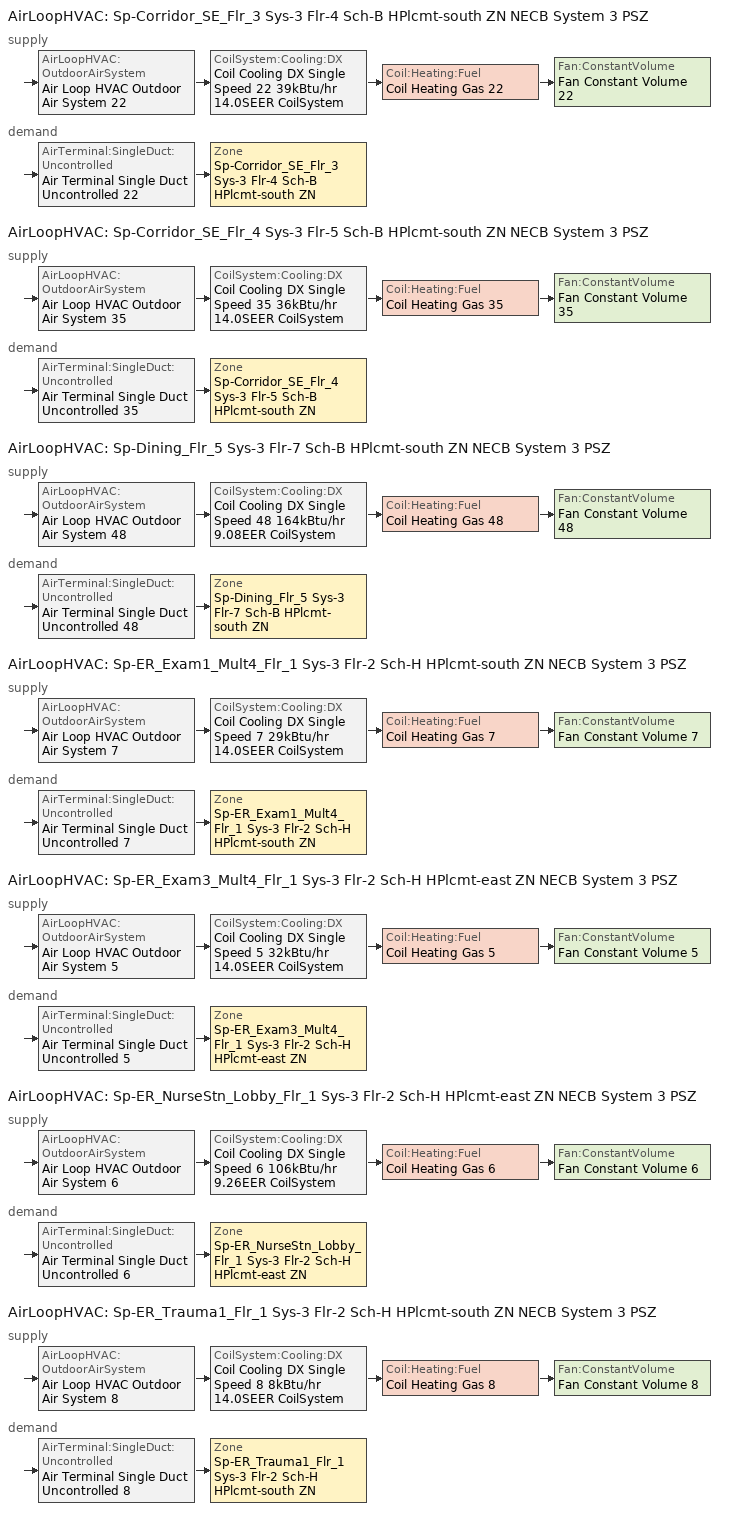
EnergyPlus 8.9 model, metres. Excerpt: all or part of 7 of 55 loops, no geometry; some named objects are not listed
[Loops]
AirLoopHVAC 'Sp-Corridor_SE_Flr_3 Sys-3 Flr-4 Sch-B HPlcmt-south ZN NECB System 3 PSZ'
 supply: AirLoopHVAC:OutdoorAirSystem 'Air Loop HVAC Outdoor Air System 22' > CoilSystem:Cooling:DX 'Coil Cooling DX Single Speed 22 39kBtu/hr 14.0SEER CoilSystem' > Coil:Heating:Fuel 'Coil Heating Gas 22' > Fan:ConstantVolume 'Fan Constant Volume 22'
 demand: AirTerminal:SingleDuct:Uncontrolled 'Air Terminal Single Duct Uncontrolled 22' > Zone 'Sp-Corridor_SE_Flr_3 Sys-3 Flr-4 Sch-B HPlcmt-south ZN'
AirLoopHVAC 'Sp-Corridor_SE_Flr_4 Sys-3 Flr-5 Sch-B HPlcmt-south ZN NECB System 3 PSZ'
 supply: AirLoopHVAC:OutdoorAirSystem 'Air Loop HVAC Outdoor Air System 35' > CoilSystem:Cooling:DX 'Coil Cooling DX Single Speed 35 36kBtu/hr 14.0SEER CoilSystem' > Coil:Heating:Fuel 'Coil Heating Gas 35' > Fan:ConstantVolume 'Fan Constant Volume 35'
 demand: AirTerminal:SingleDuct:Uncontrolled 'Air Terminal Single Duct Uncontrolled 35' > Zone 'Sp-Corridor_SE_Flr_4 Sys-3 Flr-5 Sch-B HPlcmt-south ZN'
AirLoopHVAC 'Sp-Dining_Flr_5 Sys-3 Flr-7 Sch-B HPlcmt-south ZN NECB System 3 PSZ'
 supply: AirLoopHVAC:OutdoorAirSystem 'Air Loop HVAC Outdoor Air System 48' > CoilSystem:Cooling:DX 'Coil Cooling DX Single Speed 48 164kBtu/hr 9.08EER CoilSystem' > Coil:Heating:Fuel 'Coil Heating Gas 48' > Fan:ConstantVolume 'Fan Constant Volume 48'
 demand: AirTerminal:SingleDuct:Uncontrolled 'Air Terminal Single Duct Uncontrolled 48' > Zone 'Sp-Dining_Flr_5 Sys-3 Flr-7 Sch-B HPlcmt-south ZN'
AirLoopHVAC 'Sp-ER_Exam1_Mult4_Flr_1 Sys-3 Flr-2 Sch-H HPlcmt-south ZN NECB System 3 PSZ'
 supply: AirLoopHVAC:OutdoorAirSystem 'Air Loop HVAC Outdoor Air System 7' > CoilSystem:Cooling:DX 'Coil Cooling DX Single Speed 7 29kBtu/hr 14.0SEER CoilSystem' > Coil:Heating:Fuel 'Coil Heating Gas 7' > Fan:ConstantVolume 'Fan Constant Volume 7'
 demand: AirTerminal:SingleDuct:Uncontrolled 'Air Terminal Single Duct Uncontrolled 7' > Zone 'Sp-ER_Exam1_Mult4_Flr_1 Sys-3 Flr-2 Sch-H HPlcmt-south ZN'
AirLoopHVAC 'Sp-ER_Exam3_Mult4_Flr_1 Sys-3 Flr-2 Sch-H HPlcmt-east ZN NECB System 3 PSZ'
 supply: AirLoopHVAC:OutdoorAirSystem 'Air Loop HVAC Outdoor Air System 5' > CoilSystem:Cooling:DX 'Coil Cooling DX Single Speed 5 32kBtu/hr 14.0SEER CoilSystem' > Coil:Heating:Fuel 'Coil Heating Gas 5' > Fan:ConstantVolume 'Fan Constant Volume 5'
 demand: AirTerminal:SingleDuct:Uncontrolled 'Air Terminal Single Duct Uncontrolled 5' > Zone 'Sp-ER_Exam3_Mult4_Flr_1 Sys-3 Flr-2 Sch-H HPlcmt-east ZN'
AirLoopHVAC 'Sp-ER_NurseStn_Lobby_Flr_1 Sys-3 Flr-2 Sch-H HPlcmt-east ZN NECB System 3 PSZ'
 supply: AirLoopHVAC:OutdoorAirSystem 'Air Loop HVAC Outdoor Air System 6' > CoilSystem:Cooling:DX 'Coil Cooling DX Single Speed 6 106kBtu/hr 9.26EER CoilSystem' > Coil:Heating:Fuel 'Coil Heating Gas 6' > Fan:ConstantVolume 'Fan Constant Volume 6'
 demand: AirTerminal:SingleDuct:Uncontrolled 'Air Terminal Single Duct Uncontrolled 6' > Zone 'Sp-ER_NurseStn_Lobby_Flr_1 Sys-3 Flr-2 Sch-H HPlcmt-east ZN'
AirLoopHVAC 'Sp-ER_Trauma1_Flr_1 Sys-3 Flr-2 Sch-H HPlcmt-south ZN NECB System 3 PSZ'
 supply: AirLoopHVAC:OutdoorAirSystem 'Air Loop HVAC Outdoor Air System 8' > CoilSystem:Cooling:DX 'Coil Cooling DX Single Speed 8 8kBtu/hr 14.0SEER CoilSystem' > Coil:Heating:Fuel 'Coil Heating Gas 8' > Fan:ConstantVolume 'Fan Constant Volume 8'
 demand: AirTerminal:SingleDuct:Uncontrolled 'Air Terminal Single Duct Uncontrolled 8' > Zone 'Sp-ER_Trauma1_Flr_1 Sys-3 Flr-2 Sch-H HPlcmt-south ZN'
[ZoneControl:Thermostat] Control Object Type 1=ThermostatSetpoint:DualSetpoint
Name | Zone or ZoneList | Control Type Schedule | Control Name 1
Sp-Corridor_SE_Flr_3 Sys-3 Flr-4 Sch-B HPlcmt-south ZN Thermostat | Sp-Corridor_SE_Flr_3 Sys-3 Flr-4 Sch-B HPlcmt-south ZN | Sp-Corridor_SE_Flr_3 Sys-3 Flr-4 Sch-B HPlcmt-south ZN Thermostat Schedule | Space Function Corridor/Transition area - hospital-sch-B Thermostat 11
Sp-Corridor_SE_Flr_4 Sys-3 Flr-5 Sch-B HPlcmt-south ZN Thermostat | Sp-Corridor_SE_Flr_4 Sys-3 Flr-5 Sch-B HPlcmt-south ZN | Sp-Corridor_SE_Flr_4 Sys-3 Flr-5 Sch-B HPlcmt-south ZN Thermostat Schedule | Space Function Corridor/Transition area - hospital-sch-B Thermostat 13
Sp-Dining_Flr_5 Sys-3 Flr-7 Sch-B HPlcmt-south ZN Thermostat | Sp-Dining_Flr_5 Sys-3 Flr-7 Sch-B HPlcmt-south ZN | Sp-Dining_Flr_5 Sys-3 Flr-7 Sch-B HPlcmt-south ZN Thermostat Schedule | Space Function Dining area - bar lounge/leisure dining Thermostat 2
Sp-ER_Exam1_Mult4_Flr_1 Sys-3 Flr-2 Sch-H HPlcmt-south ZN Thermostat | Sp-ER_Exam1_Mult4_Flr_1 Sys-3 Flr-2 Sch-H HPlcmt-south ZN | Sp-ER_Exam1_Mult4_Flr_1 Sys-3 Flr-2 Sch-H HPlcmt-south ZN Thermostat Schedule | Space Function Health care facility operating room Thermostat 13
Sp-ER_Exam3_Mult4_Flr_1 Sys-3 Flr-2 Sch-H HPlcmt-east ZN Thermostat | Sp-ER_Exam3_Mult4_Flr_1 Sys-3 Flr-2 Sch-H HPlcmt-east ZN | Sp-ER_Exam3_Mult4_Flr_1 Sys-3 Flr-2 Sch-H HPlcmt-east ZN Thermostat Schedule | Space Function Health care facility operating room Thermostat 12
Sp-ER_NurseStn_Lobby_Flr_1 Sys-3 Flr-2 Sch-H HPlcmt-east ZN Thermostat | Sp-ER_NurseStn_Lobby_Flr_1 Sys-3 Flr-2 Sch-H HPlcmt-east ZN | Sp-ER_NurseStn_Lobby_Flr_1 Sys-3 Flr-2 Sch-H HPlcmt-east ZN Thermostat Schedule | Space Function Health care facility nurses station Thermostat 7
Sp-ER_Trauma1_Flr_1 Sys-3 Flr-2 Sch-H HPlcmt-south ZN Thermostat | Sp-ER_Trauma1_Flr_1 Sys-3 Flr-2 Sch-H HPlcmt-south ZN | Sp-ER_Trauma1_Flr_1 Sys-3 Flr-2 Sch-H HPlcmt-south ZN Thermostat Schedule | Space Function Health care facility operating room Thermostat 14
[ThermostatSetpoint:DualSetpoint]
Name | Heating Setpoint Temperature Schedule | Cooling Setpoint Temperature Schedule
Space Function Corridor/Transition area - hospital-sch-B Thermostat 11; Space Function Corridor/Transition area - hospital-sch-B Thermostat 13; Space Function Dining area - bar lounge/leisure dining Thermostat 2 | NECB-B-Thermostat Setpoint-Heating | NECB-B-Thermostat Setpoint-Cooling
Space Function Health care facility operating room Thermostat 13; Space Function Health care facility operating room Thermostat 12; Space Function Health care facility nurses station Thermostat 7; Space Function Health care facility operating room Thermostat 14 | NECB-H-Thermostat Setpoint-Heating | NECB-H-Thermostat Setpoint-Cooling
[AirTerminal:SingleDuct:Uncontrolled] Availability Schedule=Always On Discrete; Maximum Air Flow Rate {m3/s}=AutoSize
Air Terminal Single Duct Uncontrolled 22; Air Terminal Single Duct Uncontrolled 35; Air Terminal Single Duct Uncontrolled 48; Air Terminal Single Duct Uncontrolled 7; Air Terminal Single Duct Uncontrolled 5; Air Terminal Single Duct Uncontrolled 6; Air Terminal Single Duct Uncontrolled 8
[Zone equipment]
Sp-Corridor_SE_Flr_3 Sys-3 Flr-4 Sch-B HPlcmt-south ZN: Air Terminal Single Duct Uncontrolled 22, Zone HVAC Baseboard Convective Water 22
Sp-Corridor_SE_Flr_4 Sys-3 Flr-5 Sch-B HPlcmt-south ZN: Air Terminal Single Duct Uncontrolled 35, Zone HVAC Baseboard Convective Water 35
Sp-Dining_Flr_5 Sys-3 Flr-7 Sch-B HPlcmt-south ZN: Air Terminal Single Duct Uncontrolled 48, Zone HVAC Baseboard Convective Water 48
Sp-ER_Exam1_Mult4_Flr_1 Sys-3 Flr-2 Sch-H HPlcmt-south ZN: Air Terminal Single Duct Uncontrolled 7, Zone HVAC Baseboard Convective Water 7
Sp-ER_Exam3_Mult4_Flr_1 Sys-3 Flr-2 Sch-H HPlcmt-east ZN: Air Terminal Single Duct Uncontrolled 5, Zone HVAC Baseboard Convective Water 5
Sp-ER_NurseStn_Lobby_Flr_1 Sys-3 Flr-2 Sch-H HPlcmt-east ZN: Air Terminal Single Duct Uncontrolled 6, Zone HVAC Baseboard Convective Water 6
Sp-ER_Trauma1_Flr_1 Sys-3 Flr-2 Sch-H HPlcmt-south ZN: Air Terminal Single Duct Uncontrolled 8, Zone HVAC Baseboard Convective Water 8
[Sizing:Zone] Zone Cooling Design Supply Air Temperature Input Method=SupplyAirTemperature; Zone Cooling Design Supply Air Temperature {C}=13; Zone Cooling Design Supply Air Temperature Difference {deltaC}=11.11; Zone Heating Design Supply Air Temperature Input Method=SupplyAirTemperature; Zone Heating Design Supply Air Temperature {C}=43; Zone Heating Design Supply Air Temperature Difference {deltaC}=11.11; Zone Cooling Design Supply Air Humidity Ratio {kgWater/kgDryAir}=0.0085; Zone Heating Design Supply Air Humidity Ratio {kgWater/kgDryAir}=0.008; Zone Heating Sizing Factor=1.3; Zone Cooling Sizing Factor=1.1; Cooling Design Air Flow Method=DesignDay; Cooling Design Air Flow Rate {m3/s}=0; Cooling Minimum Air Flow per Zone Floor Area {m3/s-m2}=0.000762; Cooling Minimum Air Flow {m3/s}=0; Cooling Minimum Air Flow Fraction=0; Heating Design Air Flow Method=DesignDay; Heating Design Air Flow Rate {m3/s}=0; Heating Maximum Air Flow per Zone Floor Area {m3/s-m2}=0.002032; Heating Maximum Air Flow {m3/s}=0.141576; Heating Maximum Air Flow Fraction=0.3; Account for Dedicated Outdoor Air System=No
Name | Design Specification Outdoor Air Object | Design Specification Zone Air Distribution Object
Sp-Corridor_SE_Flr_3 Sys-3 Flr-4 Sch-B HPlcmt-south ZN | Space Function Corridor/Transition area - hospital-sch-B Ventilation | Sp-Corridor_SE_Flr_3 Sys-3 Flr-4 Sch-B HPlcmt-south ZN Design Spec Zone Air Dist
Sp-Corridor_SE_Flr_4 Sys-3 Flr-5 Sch-B HPlcmt-south ZN | Space Function Corridor/Transition area - hospital-sch-B Ventilation | Sp-Corridor_SE_Flr_4 Sys-3 Flr-5 Sch-B HPlcmt-south ZN Design Spec Zone Air Dist
Sp-Dining_Flr_5 Sys-3 Flr-7 Sch-B HPlcmt-south ZN | Space Function Dining area - bar lounge/leisure dining Ventilation | Sp-Dining_Flr_5 Sys-3 Flr-7 Sch-B HPlcmt-south ZN Design Spec Zone Air Dist
Sp-ER_Exam1_Mult4_Flr_1 Sys-3 Flr-2 Sch-H HPlcmt-south ZN | Space Function Health care facility operating room Ventilation | Sp-ER_Exam1_Mult4_Flr_1 Sys-3 Flr-2 Sch-H HPlcmt-south ZN Design Spec Zone Air Dist
Sp-ER_Exam3_Mult4_Flr_1 Sys-3 Flr-2 Sch-H HPlcmt-east ZN | Space Function Health care facility operating room Ventilation | Sp-ER_Exam3_Mult4_Flr_1 Sys-3 Flr-2 Sch-H HPlcmt-east ZN Design Spec Zone Air Dist
Sp-ER_NurseStn_Lobby_Flr_1 Sys-3 Flr-2 Sch-H HPlcmt-east ZN | Space Function Health care facility nurses station Ventilation | Sp-ER_NurseStn_Lobby_Flr_1 Sys-3 Flr-2 Sch-H HPlcmt-east ZN Design Spec Zone Air Dist
Sp-ER_Trauma1_Flr_1 Sys-3 Flr-2 Sch-H HPlcmt-south ZN | Space Function Health care facility operating room Ventilation | Sp-ER_Trauma1_Flr_1 Sys-3 Flr-2 Sch-H HPlcmt-south ZN Design Spec Zone Air Dist
[DesignSpecification:ZoneAirDistribution] Zone Air Distribution Effectiveness in Cooling Mode=1; Zone Air Distribution Effectiveness in Heating Mode=1
Sp-Corridor_SE_Flr_3 Sys-3 Flr-4 Sch-B HPlcmt-south ZN Design Spec Zone Air Dist; Sp-Corridor_SE_Flr_4 Sys-3 Flr-5 Sch-B HPlcmt-south ZN Design Spec Zone Air Dist; Sp-Dining_Flr_5 Sys-3 Flr-7 Sch-B HPlcmt-south ZN Design Spec Zone Air Dist; Sp-ER_Exam1_Mult4_Flr_1 Sys-3 Flr-2 Sch-H HPlcmt-south ZN Design Spec Zone Air Dist; Sp-ER_Exam3_Mult4_Flr_1 Sys-3 Flr-2 Sch-H HPlcmt-east ZN Design Spec Zone Air Dist; Sp-ER_NurseStn_Lobby_Flr_1 Sys-3 Flr-2 Sch-H HPlcmt-east ZN Design Spec Zone Air Dist; Sp-ER_Trauma1_Flr_1 Sys-3 Flr-2 Sch-H HPlcmt-south ZN Design Spec Zone Air Dist
[Controller:MechanicalVentilation] Demand Controlled Ventilation=No; System Outdoor Air Method=ZoneSum
Name | Availability Schedule | Zone Name 1 | Design Specification Outdoor Air Object Name 1 | Design Specification Zone Air Distribution Object Name 1
Controller Mechanical Ventilation 22 | Sp-Corridor_SE_Flr_3 Sys-3 Flr-4 Sch-B HPlcmt-south ZN NECB System 3 PSZ Occ Sch | Sp-Corridor_SE_Flr_3 Sys-3 Flr-4 Sch-B HPlcmt-south ZN | Space Function Corridor/Transition area - hospital-sch-B Ventilation | Sp-Corridor_SE_Flr_3 Sys-3 Flr-4 Sch-B HPlcmt-south ZN Design Spec Zone Air Dist
Controller Mechanical Ventilation 35 | Sp-Corridor_SE_Flr_4 Sys-3 Flr-5 Sch-B HPlcmt-south ZN NECB System 3 PSZ Occ Sch | Sp-Corridor_SE_Flr_4 Sys-3 Flr-5 Sch-B HPlcmt-south ZN | Space Function Corridor/Transition area - hospital-sch-B Ventilation | Sp-Corridor_SE_Flr_4 Sys-3 Flr-5 Sch-B HPlcmt-south ZN Design Spec Zone Air Dist
Controller Mechanical Ventilation 48 | Sp-Dining_Flr_5 Sys-3 Flr-7 Sch-B HPlcmt-south ZN NECB System 3 PSZ Occ Sch | Sp-Dining_Flr_5 Sys-3 Flr-7 Sch-B HPlcmt-south ZN | Space Function Dining area - bar lounge/leisure dining Ventilation | Sp-Dining_Flr_5 Sys-3 Flr-7 Sch-B HPlcmt-south ZN Design Spec Zone Air Dist
Controller Mechanical Ventilation 7 | Sp-ER_Exam1_Mult4_Flr_1 Sys-3 Flr-2 Sch-H HPlcmt-south ZN NECB System 3 PSZ Occ Sch | Sp-ER_Exam1_Mult4_Flr_1 Sys-3 Flr-2 Sch-H HPlcmt-south ZN | Space Function Health care facility operating room Ventilation | Sp-ER_Exam1_Mult4_Flr_1 Sys-3 Flr-2 Sch-H HPlcmt-south ZN Design Spec Zone Air Dist
Controller Mechanical Ventilation 5 | Sp-ER_Exam3_Mult4_Flr_1 Sys-3 Flr-2 Sch-H HPlcmt-east ZN NECB System 3 PSZ Occ Sch | Sp-ER_Exam3_Mult4_Flr_1 Sys-3 Flr-2 Sch-H HPlcmt-east ZN | Space Function Health care facility operating room Ventilation | Sp-ER_Exam3_Mult4_Flr_1 Sys-3 Flr-2 Sch-H HPlcmt-east ZN Design Spec Zone Air Dist
Controller Mechanical Ventilation 6 | Sp-ER_NurseStn_Lobby_Flr_1 Sys-3 Flr-2 Sch-H HPlcmt-east ZN NECB System 3 PSZ Occ Sch | Sp-ER_NurseStn_Lobby_Flr_1 Sys-3 Flr-2 Sch-H HPlcmt-east ZN | Space Function Health care facility nurses station Ventilation | Sp-ER_NurseStn_Lobby_Flr_1 Sys-3 Flr-2 Sch-H HPlcmt-east ZN Design Spec Zone Air Dist
Controller Mechanical Ventilation 8 | Always On Discrete | Sp-ER_Trauma1_Flr_1 Sys-3 Flr-2 Sch-H HPlcmt-south ZN | Space Function Health care facility operating room Ventilation | Sp-ER_Trauma1_Flr_1 Sys-3 Flr-2 Sch-H HPlcmt-south ZN Design Spec Zone Air Dist
[DesignSpecification:OutdoorAir] Outdoor Air Method=Sum; Outdoor Air Flow per Person {m3/s-person}=0; Outdoor Air Flow per Zone {m3/s}=0; Outdoor Air Flow Air Changes per Hour {1/hr}=0
Name | Outdoor Air Flow per Zone Floor Area {m3/s-m2}
Space Function Corridor/Transition area - hospital-sch-B Ventilation | 0.0003048
Space Function Dining area - bar lounge/leisure dining Ventilation | 0.0035814
Space Function Health care facility operating room Ventilation | 0.004572
Space Function Health care facility nurses station Ventilation | 0.001524
[AirLoopHVAC] Design Supply Air Flow Rate {m3/s}=AutoSize
Sp-Corridor_SE_Flr_3 Sys-3 Flr-4 Sch-B HPlcmt-south ZN NECB System 3 PSZ; Sp-Corridor_SE_Flr_4 Sys-3 Flr-5 Sch-B HPlcmt-south ZN NECB System 3 PSZ; Sp-Dining_Flr_5 Sys-3 Flr-7 Sch-B HPlcmt-south ZN NECB System 3 PSZ; Sp-ER_Exam1_Mult4_Flr_1 Sys-3 Flr-2 Sch-H HPlcmt-south ZN NECB System 3 PSZ; Sp-ER_Exam3_Mult4_Flr_1 Sys-3 Flr-2 Sch-H HPlcmt-east ZN NECB System 3 PSZ; Sp-ER_NurseStn_Lobby_Flr_1 Sys-3 Flr-2 Sch-H HPlcmt-east ZN NECB System 3 PSZ; Sp-ER_Trauma1_Flr_1 Sys-3 Flr-2 Sch-H HPlcmt-south ZN NECB System 3 PSZ
[Sizing:System] Type of Load to Size On=Sensible; Design Outdoor Air Flow Rate {m3/s}=Autosize; Central Heating Maximum System Air Flow Ratio=1; Preheat Design Temperature {C}=7; Preheat Design Humidity Ratio {kgWater/kgDryAir}=0.008; Precool Design Temperature {C}=13; Precool Design Humidity Ratio {kgWater/kgDryAir}=0.008; Central Cooling Design Supply Air Temperature {C}=13; Central Heating Design Supply Air Temperature {C}=43; Type of Zone Sum to Use=NonCoincident; 100% Outdoor Air in Cooling=No; 100% Outdoor Air in Heating=No; Central Cooling Design Supply Air Humidity Ratio {kgWater/kgDryAir}=0.0085; Central Heating Design Supply Air Humidity Ratio {kgWater/kgDryAir}=0.008; Cooling Supply Air Flow Rate Method=DesignDay; Cooling Supply Air Flow Rate {m3/s}=0; Cooling Supply Air Flow Rate Per Floor Area {m3/s-m2}=0.00996765; Cooling Fraction of Autosized Cooling Supply Air Flow Rate=1; Cooling Supply Air Flow Rate Per Unit Cooling Capacity {m3/s-W}=3.94755e-05; Heating Supply Air Flow Rate Method=DesignDay; Heating Supply Air Flow Rate {m3/s}=0; Heating Supply Air Flow Rate Per Floor Area {m3/s-m2}=0.00996765; Heating Fraction of Autosized Heating Supply Air Flow Rate=1; Heating Fraction of Autosized Cooling Supply Air Flow Rate=1; Heating Supply Air Flow Rate Per Unit Heating Capacity {m3/s-W}=3.15882e-05; System Outdoor Air Method=ZoneSum; Zone Maximum Outdoor Air Fraction=1; Cooling Design Capacity Method=CoolingDesignCapacity; Cooling Design Capacity {W}=Autosize; Cooling Design Capacity Per Floor Area {W/m2}=234.7; Fraction of Autosized Cooling Design Capacity=1; Heating Design Capacity Method=HeatingDesignCapacity; Heating Design Capacity {W}=Autosize; Heating Design Capacity Per Floor Area {W/m2}=157; Fraction of Autosized Heating Design Capacity=1; Central Cooling Capacity Control Method=OnOff
Sp-Corridor_SE_Flr_3 Sys-3 Flr-4 Sch-B HPlcmt-south ZN NECB System 3 PSZ; Sp-Corridor_SE_Flr_4 Sys-3 Flr-5 Sch-B HPlcmt-south ZN NECB System 3 PSZ; Sp-Dining_Flr_5 Sys-3 Flr-7 Sch-B HPlcmt-south ZN NECB System 3 PSZ; Sp-ER_Exam1_Mult4_Flr_1 Sys-3 Flr-2 Sch-H HPlcmt-south ZN NECB System 3 PSZ; Sp-ER_Exam3_Mult4_Flr_1 Sys-3 Flr-2 Sch-H HPlcmt-east ZN NECB System 3 PSZ; Sp-ER_NurseStn_Lobby_Flr_1 Sys-3 Flr-2 Sch-H HPlcmt-east ZN NECB System 3 PSZ; Sp-ER_Trauma1_Flr_1 Sys-3 Flr-2 Sch-H HPlcmt-south ZN NECB System 3 PSZ
[Controller:OutdoorAir] Minimum Outdoor Air Flow Rate {m3/s}=Autosize; Maximum Outdoor Air Flow Rate {m3/s}=Autosize; Economizer Control Action Type=ModulateFlow; Lockout Type=NoLockout; Minimum Limit Type=FixedMinimum; High Humidity Control=No; Control High Indoor Humidity Based on Outdoor Humidity Ratio=Yes; Heat Recovery Bypass Control Type=BypassWhenWithinEconomizerLimits
Name | Economizer Control Type | Economizer Maximum Limit Dry-Bulb Temperature {C} | Economizer Maximum Limit Enthalpy {J/kg} | Economizer Minimum Limit Dry-Bulb Temperature {C} | Minimum Outdoor Air Schedule | Mechanical Ventilation Controller
Controller Outdoor Air 22 | NoEconomizer | 28 | 64000 | -100 | Sp-Corridor_SE_Flr_3 Sys-3 Flr-4 Sch-B HPlcmt-south ZN NECB System 3 PSZ Occ Sch | Controller Mechanical Ventilation 22
Controller Outdoor Air 35 | NoEconomizer | 28 | 64000 | -100 | Sp-Corridor_SE_Flr_4 Sys-3 Flr-5 Sch-B HPlcmt-south ZN NECB System 3 PSZ Occ Sch | Controller Mechanical Ventilation 35
Controller Outdoor Air 48 | DifferentialEnthalpy |  |  |  | Sp-Dining_Flr_5 Sys-3 Flr-7 Sch-B HPlcmt-south ZN NECB System 3 PSZ Occ Sch | Controller Mechanical Ventilation 48
Controller Outdoor Air 7 | NoEconomizer | 28 | 64000 | -100 | Sp-ER_Exam1_Mult4_Flr_1 Sys-3 Flr-2 Sch-H HPlcmt-south ZN NECB System 3 PSZ Occ Sch | Controller Mechanical Ventilation 7
Controller Outdoor Air 5 | NoEconomizer | 28 | 64000 | -100 | Sp-ER_Exam3_Mult4_Flr_1 Sys-3 Flr-2 Sch-H HPlcmt-east ZN NECB System 3 PSZ Occ Sch | Controller Mechanical Ventilation 5
Controller Outdoor Air 6 | DifferentialEnthalpy |  |  |  | Sp-ER_NurseStn_Lobby_Flr_1 Sys-3 Flr-2 Sch-H HPlcmt-east ZN NECB System 3 PSZ Occ Sch | Controller Mechanical Ventilation 6
Controller Outdoor Air 8 | NoEconomizer | 28 | 64000 | -100 | Always On Discrete | Controller Mechanical Ventilation 8
[SetpointManager:MixedAir] Control Variable=Temperature
Node 350 OS Default SPM; Node 349 OS Default SPM; Node 348 OS Default SPM; Node 519 OS Default SPM; Node 518 OS Default SPM; Node 517 OS Default SPM; Node 688 OS Default SPM; Node 687 OS Default SPM; Node 686 OS Default SPM; Node 155 OS Default SPM; Node 154 OS Default SPM; Node 153 OS Default SPM; Node 129 OS Default SPM; Node 128 OS Default SPM; Node 127 OS Default SPM; Node 142 OS Default SPM; Node 141 OS Default SPM; Node 140 OS Default SPM; Node 168 OS Default SPM; Node 167 OS Default SPM; Node 166 OS Default SPM
[CoilSystem:Cooling:DX] Availability Schedule=Always On Discrete
Name | Cooling Coil
Coil Cooling DX Single Speed 22 39kBtu/hr 14.0SEER CoilSystem | Coil Cooling DX Single Speed 22 39kBtu/hr 14.0SEER
Coil Cooling DX Single Speed 35 36kBtu/hr 14.0SEER CoilSystem | Coil Cooling DX Single Speed 35 36kBtu/hr 14.0SEER
Coil Cooling DX Single Speed 48 164kBtu/hr 9.08EER CoilSystem | Coil Cooling DX Single Speed 48 164kBtu/hr 9.08EER
Coil Cooling DX Single Speed 7 29kBtu/hr 14.0SEER CoilSystem | Coil Cooling DX Single Speed 7 29kBtu/hr 14.0SEER
Coil Cooling DX Single Speed 5 32kBtu/hr 14.0SEER CoilSystem | Coil Cooling DX Single Speed 5 32kBtu/hr 14.0SEER
Coil Cooling DX Single Speed 6 106kBtu/hr 9.26EER CoilSystem | Coil Cooling DX Single Speed 6 106kBtu/hr 9.26EER
Coil Cooling DX Single Speed 8 8kBtu/hr 14.0SEER CoilSystem | Coil Cooling DX Single Speed 8 8kBtu/hr 14.0SEER
[Coil:Cooling:DX:SingleSpeed] Availability Schedule=Always On Discrete; Gross Rated Total Cooling Capacity {W}=Autosize; Gross Rated Sensible Heat Ratio=Autosize; Rated Air Flow Rate {m3/s}=Autosize; Rated Evaporator Fan Power Per Volume Flow Rate {W/(m3/s)}=773.3; Total Cooling Capacity Function of Temperature Curve=DXCOOL-NECB2011-REF-CAPFT; Total Cooling Capacity Function of Flow Fraction Curve=DXCOOL-NECB2011-REF-CAPFFLOW; Energy Input Ratio Function of Temperature Curve=DXCOOL-NECB2011-REF-COOLEIRFT; Energy Input Ratio Function of Flow Fraction Curve=DXCOOL-NECB2011-REF-COOLEIRFFLOW; Part Load Fraction Correlation Curve=DXCOOL-NECB2011-REF-COOLPLFFPLR; Condenser Type=AirCooled; Evaporative Condenser Effectiveness=0; Evaporative Condenser Air Flow Rate {m3/s}=Autosize; Evaporative Condenser Pump Rated Power Consumption {W}=Autosize; Crankcase Heater Capacity {W}=0; Maximum Outdoor Dry-Bulb Temperature for Crankcase Heater Operation {C}=0; Basin Heater Capacity {W/K}=0; Basin Heater Setpoint Temperature {C}=10
Name | Gross Rated Cooling COP {W/W}
Coil Cooling DX Single Speed 22 39kBtu/hr 14.0SEER; Coil Cooling DX Single Speed 35 36kBtu/hr 14.0SEER; Coil Cooling DX Single Speed 7 29kBtu/hr 14.0SEER; Coil Cooling DX Single Speed 5 32kBtu/hr 14.0SEER; Coil Cooling DX Single Speed 8 8kBtu/hr 14.0SEER | 3.8248
Coil Cooling DX Single Speed 48 164kBtu/hr 9.08EER | 3.18561
Coil Cooling DX Single Speed 6 106kBtu/hr 9.26EER | 3.2071
[Coil:Heating:Fuel] Availability Schedule=Always On Discrete; Fuel Type=NaturalGas; Burner Efficiency=0.8; Nominal Capacity {W}=AutoSize; Parasitic Electric Load {W}=0; Parasitic Fuel Load {W}=0
Coil Heating Gas 22; Coil Heating Gas 35; Coil Heating Gas 48; Coil Heating Gas 7; Coil Heating Gas 5; Coil Heating Gas 6; Coil Heating Gas 8
[Fan:ConstantVolume] Fan Total Efficiency=0.39975; Pressure Rise {Pa}=640; Maximum Flow Rate {m3/s}=AutoSize; Motor Efficiency=0.615; Motor In Airstream Fraction=1
Name | Availability Schedule
Fan Constant Volume 22 | Sp-Corridor_SE_Flr_3 Sys-3 Flr-4 Sch-B HPlcmt-south ZN NECB System 3 PSZ Occ Sch
Fan Constant Volume 35 | Sp-Corridor_SE_Flr_4 Sys-3 Flr-5 Sch-B HPlcmt-south ZN NECB System 3 PSZ Occ Sch
Fan Constant Volume 48 | Sp-Dining_Flr_5 Sys-3 Flr-7 Sch-B HPlcmt-south ZN NECB System 3 PSZ Occ Sch
Fan Constant Volume 7 | Sp-ER_Exam1_Mult4_Flr_1 Sys-3 Flr-2 Sch-H HPlcmt-south ZN NECB System 3 PSZ Occ Sch
Fan Constant Volume 5 | Sp-ER_Exam3_Mult4_Flr_1 Sys-3 Flr-2 Sch-H HPlcmt-east ZN NECB System 3 PSZ Occ Sch
Fan Constant Volume 6 | Sp-ER_NurseStn_Lobby_Flr_1 Sys-3 Flr-2 Sch-H HPlcmt-east ZN NECB System 3 PSZ Occ Sch
Fan Constant Volume 8 | Always On Discrete
[SetpointManager:SingleZone:Reheat] Control Variable=Temperature; Minimum Supply Air Temperature {C}=13; Maximum Supply Air Temperature {C}=43
Name | Control Zone
Setpoint Manager Single Zone Reheat 22 | Sp-Corridor_SE_Flr_3 Sys-3 Flr-4 Sch-B HPlcmt-south ZN
Setpoint Manager Single Zone Reheat 35 | Sp-Corridor_SE_Flr_4 Sys-3 Flr-5 Sch-B HPlcmt-south ZN
Setpoint Manager Single Zone Reheat 48 | Sp-Dining_Flr_5 Sys-3 Flr-7 Sch-B HPlcmt-south ZN
Setpoint Manager Single Zone Reheat 7 | Sp-ER_Exam1_Mult4_Flr_1 Sys-3 Flr-2 Sch-H HPlcmt-south ZN
Setpoint Manager Single Zone Reheat 5 | Sp-ER_Exam3_Mult4_Flr_1 Sys-3 Flr-2 Sch-H HPlcmt-east ZN
Setpoint Manager Single Zone Reheat 6 | Sp-ER_NurseStn_Lobby_Flr_1 Sys-3 Flr-2 Sch-H HPlcmt-east ZN
Setpoint Manager Single Zone Reheat 8 | Sp-ER_Trauma1_Flr_1 Sys-3 Flr-2 Sch-H HPlcmt-south ZN
[Schedule:Compact]
Sp-Corridor_SE_Flr_3 Sys-3 Flr-4 Sch-B HPlcmt-south ZN Thermostat Schedule; Sp-Corridor_SE_Flr_4 Sys-3 Flr-5 Sch-B HPlcmt-south ZN Thermostat Schedule; Sp-Dining_Flr_5 Sys-3 Flr-7 Sch-B HPlcmt-south ZN Thermostat Schedule; Sp-ER_Exam1_Mult4_Flr_1 Sys-3 Flr-2 Sch-H HPlcmt-south ZN Thermostat Schedule; Sp-ER_Exam3_Mult4_Flr_1 Sys-3 Flr-2 Sch-H HPlcmt-east ZN Thermostat Schedule; Sp-ER_NurseStn_Lobby_Flr_1 Sys-3 Flr-2 Sch-H HPlcmt-east ZN Thermostat Schedule; Sp-ER_Trauma1_Flr_1 Sys-3 Flr-2 Sch-H HPlcmt-south ZN Thermostat Schedule: Through: 12/31, For: AllDays, Until: 24:00, 4
[Schedule:Day:Interval]
NECB-B-Thermostat Setpoint-Heating Sun|Hol Day: No, 01:00, 18, 02:00, 22, 09:00, 18, 10:00, 20, 23:00, 22, 24:00, 18
NECB-B-Thermostat Setpoint-Heating Default|Wkdy Day; NECB-B-Thermostat Setpoint-Heating Sat Day; NECB-B-Thermostat Setpoint-Heating Default: No, 02:00, 22, 08:00, 18, 09:00, 20, 24:00, 22
NECB-B-Thermostat Setpoint-Cooling Sun|Hol Day: No, 09:00, 35, 23:00, 24, 24:00, 35
NECB-B-Thermostat Setpoint-Cooling Default|Wkdy Day; NECB-B-Thermostat Setpoint-Cooling Sat Day; NECB-B-Thermostat Setpoint-Cooling Default: No, 01:00, 24, 08:00, 35, 24:00, 24
Sp-Corridor_SE_Flr_3 Sys-3 Flr-4 Sch-B HPlcmt-south ZN NECB System 3 PSZ Occ Sch Sunday; Sp-Corridor_SE_Flr_4 Sys-3 Flr-5 Sch-B HPlcmt-south ZN NECB System 3 PSZ Occ Sch Sunday; Sp-Dining_Flr_5 Sys-3 Flr-7 Sch-B HPlcmt-south ZN NECB System 3 PSZ Occ Sch Sunday: No, 01:00, 0, 02:00, 1, 11:00, 0, 23:00, 1, 24:00, 0
Sp-Corridor_SE_Flr_3 Sys-3 Flr-4 Sch-B HPlcmt-south ZN NECB System 3 PSZ Occ Sch Monday; Sp-Corridor_SE_Flr_3 Sys-3 Flr-4 Sch-B HPlcmt-south ZN NECB System 3 PSZ Occ Sch Tuesday; Sp-Corridor_SE_Flr_3 Sys-3 Flr-4 Sch-B HPlcmt-south ZN NECB System 3 PSZ Occ Sch Wednesday; Sp-Corridor_SE_Flr_3 Sys-3 Flr-4 Sch-B HPlcmt-south ZN NECB System 3 PSZ Occ Sch Thursday; Sp-Corridor_SE_Flr_3 Sys-3 Flr-4 Sch-B HPlcmt-south ZN NECB System 3 PSZ Occ Sch Friday; Sp-Corridor_SE_Flr_4 Sys-3 Flr-5 Sch-B HPlcmt-south ZN NECB System 3 PSZ Occ Sch Monday; Sp-Corridor_SE_Flr_4 Sys-3 Flr-5 Sch-B HPlcmt-south ZN NECB System 3 PSZ Occ Sch Tuesday; Sp-Corridor_SE_Flr_4 Sys-3 Flr-5 Sch-B HPlcmt-south ZN NECB System 3 PSZ Occ Sch Wednesday; Sp-Corridor_SE_Flr_4 Sys-3 Flr-5 Sch-B HPlcmt-south ZN NECB System 3 PSZ Occ Sch Thursday; Sp-Corridor_SE_Flr_4 Sys-3 Flr-5 Sch-B HPlcmt-south ZN NECB System 3 PSZ Occ Sch Friday; Sp-Dining_Flr_5 Sys-3 Flr-7 Sch-B HPlcmt-south ZN NECB System 3 PSZ Occ Sch Monday; Sp-Dining_Flr_5 Sys-3 Flr-7 Sch-B HPlcmt-south ZN NECB System 3 PSZ Occ Sch Tuesday; Sp-Dining_Flr_5 Sys-3 Flr-7 Sch-B HPlcmt-south ZN NECB System 3 PSZ Occ Sch Wednesday; Sp-Dining_Flr_5 Sys-3 Flr-7 Sch-B HPlcmt-south ZN NECB System 3 PSZ Occ Sch Thursday; Sp-Dining_Flr_5 Sys-3 Flr-7 Sch-B HPlcmt-south ZN NECB System 3 PSZ Occ Sch Friday: No, 01:00, 1, 10:00, 0, 24:00, 1
Sp-Corridor_SE_Flr_3 Sys-3 Flr-4 Sch-B HPlcmt-south ZN NECB System 3 PSZ Occ Sch Saturday; Sp-Corridor_SE_Flr_4 Sys-3 Flr-5 Sch-B HPlcmt-south ZN NECB System 3 PSZ Occ Sch Saturday; Sp-Dining_Flr_5 Sys-3 Flr-7 Sch-B HPlcmt-south ZN NECB System 3 PSZ Occ Sch Saturday: No, 02:00, 1, 10:00, 0, 24:00, 1
Sp-Corridor_SE_Flr_3 Sys-3 Flr-4 Sch-B HPlcmt-south ZN NECB System 3 PSZ Occ Sch Default; Sp-Corridor_SE_Flr_3 Sys-3 Flr-4 Sch-B HPlcmt-south ZN NECB System 3 PSZ Occ Sch Summer Design Day; Sp-Corridor_SE_Flr_3 Sys-3 Flr-4 Sch-B HPlcmt-south ZN NECB System 3 PSZ Occ Sch Winter Design Day; Sp-Corridor_SE_Flr_4 Sys-3 Flr-5 Sch-B HPlcmt-south ZN NECB System 3 PSZ Occ Sch Default; Sp-Corridor_SE_Flr_4 Sys-3 Flr-5 Sch-B HPlcmt-south ZN NECB System 3 PSZ Occ Sch Summer Design Day; Sp-Corridor_SE_Flr_4 Sys-3 Flr-5 Sch-B HPlcmt-south ZN NECB System 3 PSZ Occ Sch Winter Design Day; Sp-Dining_Flr_5 Sys-3 Flr-7 Sch-B HPlcmt-south ZN NECB System 3 PSZ Occ Sch Default; Sp-Dining_Flr_5 Sys-3 Flr-7 Sch-B HPlcmt-south ZN NECB System 3 PSZ Occ Sch Summer Design Day; Sp-Dining_Flr_5 Sys-3 Flr-7 Sch-B HPlcmt-south ZN NECB System 3 PSZ Occ Sch Winter Design Day; Sp-ER_Exam1_Mult4_Flr_1 Sys-3 Flr-2 Sch-H HPlcmt-south ZN NECB System 3 PSZ Occ Sch Sunday; Sp-ER_Exam1_Mult4_Flr_1 Sys-3 Flr-2 Sch-H HPlcmt-south ZN NECB System 3 PSZ Occ Sch Monday; Sp-ER_Exam1_Mult4_Flr_1 Sys-3 Flr-2 Sch-H HPlcmt-south ZN NECB System 3 PSZ Occ Sch Tuesday; Sp-ER_Exam1_Mult4_Flr_1 Sys-3 Flr-2 Sch-H HPlcmt-south ZN NECB System 3 PSZ Occ Sch Wednesday; Sp-ER_Exam1_Mult4_Flr_1 Sys-3 Flr-2 Sch-H HPlcmt-south ZN NECB System 3 PSZ Occ Sch Thursday; Sp-ER_Exam1_Mult4_Flr_1 Sys-3 Flr-2 Sch-H HPlcmt-south ZN NECB System 3 PSZ Occ Sch Friday; Sp-ER_Exam1_Mult4_Flr_1 Sys-3 Flr-2 Sch-H HPlcmt-south ZN NECB System 3 PSZ Occ Sch Saturday; Sp-ER_Exam1_Mult4_Flr_1 Sys-3 Flr-2 Sch-H HPlcmt-south ZN NECB System 3 PSZ Occ Sch Default; Sp-ER_Exam1_Mult4_Flr_1 Sys-3 Flr-2 Sch-H HPlcmt-south ZN NECB System 3 PSZ Occ Sch Summer Design Day; Sp-ER_Exam1_Mult4_Flr_1 Sys-3 Flr-2 Sch-H HPlcmt-south ZN NECB System 3 PSZ Occ Sch Winter Design Day; Sp-ER_Exam3_Mult4_Flr_1 Sys-3 Flr-2 Sch-H HPlcmt-east ZN NECB System 3 PSZ Occ Sch Sunday; Sp-ER_Exam3_Mult4_Flr_1 Sys-3 Flr-2 Sch-H HPlcmt-east ZN NECB System 3 PSZ Occ Sch Monday; Sp-ER_Exam3_Mult4_Flr_1 Sys-3 Flr-2 Sch-H HPlcmt-east ZN NECB System 3 PSZ Occ Sch Tuesday; Sp-ER_Exam3_Mult4_Flr_1 Sys-3 Flr-2 Sch-H HPlcmt-east ZN NECB System 3 PSZ Occ Sch Wednesday; Sp-ER_Exam3_Mult4_Flr_1 Sys-3 Flr-2 Sch-H HPlcmt-east ZN NECB System 3 PSZ Occ Sch Thursday; Sp-ER_Exam3_Mult4_Flr_1 Sys-3 Flr-2 Sch-H HPlcmt-east ZN NECB System 3 PSZ Occ Sch Friday; Sp-ER_Exam3_Mult4_Flr_1 Sys-3 Flr-2 Sch-H HPlcmt-east ZN NECB System 3 PSZ Occ Sch Saturday; Sp-ER_Exam3_Mult4_Flr_1 Sys-3 Flr-2 Sch-H HPlcmt-east ZN NECB System 3 PSZ Occ Sch Default; Sp-ER_Exam3_Mult4_Flr_1 Sys-3 Flr-2 Sch-H HPlcmt-east ZN NECB System 3 PSZ Occ Sch Summer Design Day; Sp-ER_Exam3_Mult4_Flr_1 Sys-3 Flr-2 Sch-H HPlcmt-east ZN NECB System 3 PSZ Occ Sch Winter Design Day; Sp-ER_NurseStn_Lobby_Flr_1 Sys-3 Flr-2 Sch-H HPlcmt-east ZN NECB System 3 PSZ Occ Sch Sunday; Sp-ER_NurseStn_Lobby_Flr_1 Sys-3 Flr-2 Sch-H HPlcmt-east ZN NECB System 3 PSZ Occ Sch Monday; Sp-ER_NurseStn_Lobby_Flr_1 Sys-3 Flr-2 Sch-H HPlcmt-east ZN NECB System 3 PSZ Occ Sch Tuesday; Sp-ER_NurseStn_Lobby_Flr_1 Sys-3 Flr-2 Sch-H HPlcmt-east ZN NECB System 3 PSZ Occ Sch Wednesday; Sp-ER_NurseStn_Lobby_Flr_1 Sys-3 Flr-2 Sch-H HPlcmt-east ZN NECB System 3 PSZ Occ Sch Thursday; Sp-ER_NurseStn_Lobby_Flr_1 Sys-3 Flr-2 Sch-H HPlcmt-east ZN NECB System 3 PSZ Occ Sch Friday; Sp-ER_NurseStn_Lobby_Flr_1 Sys-3 Flr-2 Sch-H HPlcmt-east ZN NECB System 3 PSZ Occ Sch Saturday; Sp-ER_NurseStn_Lobby_Flr_1 Sys-3 Flr-2 Sch-H HPlcmt-east ZN NECB System 3 PSZ Occ Sch Default; Sp-ER_NurseStn_Lobby_Flr_1 Sys-3 Flr-2 Sch-H HPlcmt-east ZN NECB System 3 PSZ Occ Sch Summer Design Day; Sp-ER_NurseStn_Lobby_Flr_1 Sys-3 Flr-2 Sch-H HPlcmt-east ZN NECB System 3 PSZ Occ Sch Winter Design Day: No, 24:00, 1
NECB-H-Thermostat Setpoint-Heating Sun|Hol Day; NECB-H-Thermostat Setpoint-Heating Default|Wkdy Day; NECB-H-Thermostat Setpoint-Heating Sat Day; NECB-H-Thermostat Setpoint-Heating Default: No, 01:00, 22, 07:00, 18, 08:00, 20, 24:00, 22
NECB-H-Thermostat Setpoint-Cooling Sun|Hol Day; NECB-H-Thermostat Setpoint-Cooling Default|Wkdy Day; NECB-H-Thermostat Setpoint-Cooling Sat Day; NECB-H-Thermostat Setpoint-Cooling Default: No, 24:00, 24
[Schedule:Week:Daily]
NECB-B-Thermostat Setpoint-Heating Week Rule - Jan1-Dec31: NECB-B-Thermostat Setpoint-Heating Sun|Hol Day, NECB-B-Thermostat Setpoint-Heating Default|Wkdy Day, NECB-B-Thermostat Setpoint-Heating Default|Wkdy Day, NECB-B-Thermostat Setpoint-Heating Default|Wkdy Day, NECB-B-Thermostat Setpoint-Heating Default|Wkdy Day, NECB-B-Thermostat Setpoint-Heating Default|Wkdy Day, NECB-B-Thermostat Setpoint-Heating Sat Day, NECB-B-Thermostat Setpoint-Heating Default, NECB-B-Thermostat Setpoint-Heating Default, NECB-B-Thermostat Setpoint-Heating Default, NECB-B-Thermostat Setpoint-Heating Default, NECB-B-Thermostat Setpoint-Heating Default
NECB-B-Thermostat Setpoint-Cooling Week Rule - Jan1-Dec31: NECB-B-Thermostat Setpoint-Cooling Sun|Hol Day, NECB-B-Thermostat Setpoint-Cooling Default|Wkdy Day, NECB-B-Thermostat Setpoint-Cooling Default|Wkdy Day, NECB-B-Thermostat Setpoint-Cooling Default|Wkdy Day, NECB-B-Thermostat Setpoint-Cooling Default|Wkdy Day, NECB-B-Thermostat Setpoint-Cooling Default|Wkdy Day, NECB-B-Thermostat Setpoint-Cooling Sat Day, NECB-B-Thermostat Setpoint-Cooling Default, NECB-B-Thermostat Setpoint-Cooling Default, NECB-B-Thermostat Setpoint-Cooling Default, NECB-B-Thermostat Setpoint-Cooling Default, NECB-B-Thermostat Setpoint-Cooling Default
Sp-Corridor_SE_Flr_3 Sys-3 Flr-4 Sch-B HPlcmt-south ZN NECB System 3 PSZ Occ Sch Week Rule - Jan1-Dec31: Sp-Corridor_SE_Flr_3 Sys-3 Flr-4 Sch-B HPlcmt-south ZN NECB System 3 PSZ Occ Sch Sunday, Sp-Corridor_SE_Flr_3 Sys-3 Flr-4 Sch-B HPlcmt-south ZN NECB System 3 PSZ Occ Sch Monday, Sp-Corridor_SE_Flr_3 Sys-3 Flr-4 Sch-B HPlcmt-south ZN NECB System 3 PSZ Occ Sch Tuesday, Sp-Corridor_SE_Flr_3 Sys-3 Flr-4 Sch-B HPlcmt-south ZN NECB System 3 PSZ Occ Sch Wednesday, Sp-Corridor_SE_Flr_3 Sys-3 Flr-4 Sch-B HPlcmt-south ZN NECB System 3 PSZ Occ Sch Thursday, Sp-Corridor_SE_Flr_3 Sys-3 Flr-4 Sch-B HPlcmt-south ZN NECB System 3 PSZ Occ Sch Friday, Sp-Corridor_SE_Flr_3 Sys-3 Flr-4 Sch-B HPlcmt-south ZN NECB System 3 PSZ Occ Sch Saturday, Sp-Corridor_SE_Flr_3 Sys-3 Flr-4 Sch-B HPlcmt-south ZN NECB System 3 PSZ Occ Sch Default, Sp-Corridor_SE_Flr_3 Sys-3 Flr-4 Sch-B HPlcmt-south ZN NECB System 3 PSZ Occ Sch Summer Design Day, Sp-Corridor_SE_Flr_3 Sys-3 Flr-4 Sch-B HPlcmt-south ZN NECB System 3 PSZ Occ Sch Winter Design Day, Sp-Corridor_SE_Flr_3 Sys-3 Flr-4 Sch-B HPlcmt-south ZN NECB System 3 PSZ Occ Sch Default, Sp-Corridor_SE_Flr_3 Sys-3 Flr-4 Sch-B HPlcmt-south ZN NECB System 3 PSZ Occ Sch Default
Sp-Corridor_SE_Flr_4 Sys-3 Flr-5 Sch-B HPlcmt-south ZN NECB System 3 PSZ Occ Sch Week Rule - Jan1-Dec31: Sp-Corridor_SE_Flr_4 Sys-3 Flr-5 Sch-B HPlcmt-south ZN NECB System 3 PSZ Occ Sch Sunday, Sp-Corridor_SE_Flr_4 Sys-3 Flr-5 Sch-B HPlcmt-south ZN NECB System 3 PSZ Occ Sch Monday, Sp-Corridor_SE_Flr_4 Sys-3 Flr-5 Sch-B HPlcmt-south ZN NECB System 3 PSZ Occ Sch Tuesday, Sp-Corridor_SE_Flr_4 Sys-3 Flr-5 Sch-B HPlcmt-south ZN NECB System 3 PSZ Occ Sch Wednesday, Sp-Corridor_SE_Flr_4 Sys-3 Flr-5 Sch-B HPlcmt-south ZN NECB System 3 PSZ Occ Sch Thursday, Sp-Corridor_SE_Flr_4 Sys-3 Flr-5 Sch-B HPlcmt-south ZN NECB System 3 PSZ Occ Sch Friday, Sp-Corridor_SE_Flr_4 Sys-3 Flr-5 Sch-B HPlcmt-south ZN NECB System 3 PSZ Occ Sch Saturday, Sp-Corridor_SE_Flr_4 Sys-3 Flr-5 Sch-B HPlcmt-south ZN NECB System 3 PSZ Occ Sch Default, Sp-Corridor_SE_Flr_4 Sys-3 Flr-5 Sch-B HPlcmt-south ZN NECB System 3 PSZ Occ Sch Summer Design Day, Sp-Corridor_SE_Flr_4 Sys-3 Flr-5 Sch-B HPlcmt-south ZN NECB System 3 PSZ Occ Sch Winter Design Day, Sp-Corridor_SE_Flr_4 Sys-3 Flr-5 Sch-B HPlcmt-south ZN NECB System 3 PSZ Occ Sch Default, Sp-Corridor_SE_Flr_4 Sys-3 Flr-5 Sch-B HPlcmt-south ZN NECB System 3 PSZ Occ Sch Default
Sp-Dining_Flr_5 Sys-3 Flr-7 Sch-B HPlcmt-south ZN NECB System 3 PSZ Occ Sch Week Rule - Jan1-Dec31: Sp-Dining_Flr_5 Sys-3 Flr-7 Sch-B HPlcmt-south ZN NECB System 3 PSZ Occ Sch Sunday, Sp-Dining_Flr_5 Sys-3 Flr-7 Sch-B HPlcmt-south ZN NECB System 3 PSZ Occ Sch Monday, Sp-Dining_Flr_5 Sys-3 Flr-7 Sch-B HPlcmt-south ZN NECB System 3 PSZ Occ Sch Tuesday, Sp-Dining_Flr_5 Sys-3 Flr-7 Sch-B HPlcmt-south ZN NECB System 3 PSZ Occ Sch Wednesday, Sp-Dining_Flr_5 Sys-3 Flr-7 Sch-B HPlcmt-south ZN NECB System 3 PSZ Occ Sch Thursday, Sp-Dining_Flr_5 Sys-3 Flr-7 Sch-B HPlcmt-south ZN NECB System 3 PSZ Occ Sch Friday, Sp-Dining_Flr_5 Sys-3 Flr-7 Sch-B HPlcmt-south ZN NECB System 3 PSZ Occ Sch Saturday, Sp-Dining_Flr_5 Sys-3 Flr-7 Sch-B HPlcmt-south ZN NECB System 3 PSZ Occ Sch Default, Sp-Dining_Flr_5 Sys-3 Flr-7 Sch-B HPlcmt-south ZN NECB System 3 PSZ Occ Sch Summer Design Day, Sp-Dining_Flr_5 Sys-3 Flr-7 Sch-B HPlcmt-south ZN NECB System 3 PSZ Occ Sch Winter Design Day, Sp-Dining_Flr_5 Sys-3 Flr-7 Sch-B HPlcmt-south ZN NECB System 3 PSZ Occ Sch Default, Sp-Dining_Flr_5 Sys-3 Flr-7 Sch-B HPlcmt-south ZN NECB System 3 PSZ Occ Sch Default
NECB-H-Thermostat Setpoint-Heating Week Rule - Jan1-Dec31: NECB-H-Thermostat Setpoint-Heating Sun|Hol Day, NECB-H-Thermostat Setpoint-Heating Default|Wkdy Day, NECB-H-Thermostat Setpoint-Heating Default|Wkdy Day, NECB-H-Thermostat Setpoint-Heating Default|Wkdy Day, NECB-H-Thermostat Setpoint-Heating Default|Wkdy Day, NECB-H-Thermostat Setpoint-Heating Default|Wkdy Day, NECB-H-Thermostat Setpoint-Heating Sat Day, NECB-H-Thermostat Setpoint-Heating Default, NECB-H-Thermostat Setpoint-Heating Default, NECB-H-Thermostat Setpoint-Heating Default, NECB-H-Thermostat Setpoint-Heating Default, NECB-H-Thermostat Setpoint-Heating Default
NECB-H-Thermostat Setpoint-Cooling Week Rule - Jan1-Dec31: NECB-H-Thermostat Setpoint-Cooling Sun|Hol Day, NECB-H-Thermostat Setpoint-Cooling Default|Wkdy Day, NECB-H-Thermostat Setpoint-Cooling Default|Wkdy Day, NECB-H-Thermostat Setpoint-Cooling Default|Wkdy Day, NECB-H-Thermostat Setpoint-Cooling Default|Wkdy Day, NECB-H-Thermostat Setpoint-Cooling Default|Wkdy Day, NECB-H-Thermostat Setpoint-Cooling Sat Day, NECB-H-Thermostat Setpoint-Cooling Default, NECB-H-Thermostat Setpoint-Cooling Default, NECB-H-Thermostat Setpoint-Cooling Default, NECB-H-Thermostat Setpoint-Cooling Default, NECB-H-Thermostat Setpoint-Cooling Default
Sp-ER_Exam1_Mult4_Flr_1 Sys-3 Flr-2 Sch-H HPlcmt-south ZN NECB System 3 PSZ Occ Sch Week Rule - Jan1-Dec31: Sp-ER_Exam1_Mult4_Flr_1 Sys-3 Flr-2 Sch-H HPlcmt-south ZN NECB System 3 PSZ Occ Sch Sunday, Sp-ER_Exam1_Mult4_Flr_1 Sys-3 Flr-2 Sch-H HPlcmt-south ZN NECB System 3 PSZ Occ Sch Monday, Sp-ER_Exam1_Mult4_Flr_1 Sys-3 Flr-2 Sch-H HPlcmt-south ZN NECB System 3 PSZ Occ Sch Tuesday, Sp-ER_Exam1_Mult4_Flr_1 Sys-3 Flr-2 Sch-H HPlcmt-south ZN NECB System 3 PSZ Occ Sch Wednesday, Sp-ER_Exam1_Mult4_Flr_1 Sys-3 Flr-2 Sch-H HPlcmt-south ZN NECB System 3 PSZ Occ Sch Thursday, Sp-ER_Exam1_Mult4_Flr_1 Sys-3 Flr-2 Sch-H HPlcmt-south ZN NECB System 3 PSZ Occ Sch Friday, Sp-ER_Exam1_Mult4_Flr_1 Sys-3 Flr-2 Sch-H HPlcmt-south ZN NECB System 3 PSZ Occ Sch Saturday, Sp-ER_Exam1_Mult4_Flr_1 Sys-3 Flr-2 Sch-H HPlcmt-south ZN NECB System 3 PSZ Occ Sch Default, Sp-ER_Exam1_Mult4_Flr_1 Sys-3 Flr-2 Sch-H HPlcmt-south ZN NECB System 3 PSZ Occ Sch Summer Design Day, Sp-ER_Exam1_Mult4_Flr_1 Sys-3 Flr-2 Sch-H HPlcmt-south ZN NECB System 3 PSZ Occ Sch Winter Design Day, Sp-ER_Exam1_Mult4_Flr_1 Sys-3 Flr-2 Sch-H HPlcmt-south ZN NECB System 3 PSZ Occ Sch Default, Sp-ER_Exam1_Mult4_Flr_1 Sys-3 Flr-2 Sch-H HPlcmt-south ZN NECB System 3 PSZ Occ Sch Default
Sp-ER_Exam3_Mult4_Flr_1 Sys-3 Flr-2 Sch-H HPlcmt-east ZN NECB System 3 PSZ Occ Sch Week Rule - Jan1-Dec31: Sp-ER_Exam3_Mult4_Flr_1 Sys-3 Flr-2 Sch-H HPlcmt-east ZN NECB System 3 PSZ Occ Sch Sunday, Sp-ER_Exam3_Mult4_Flr_1 Sys-3 Flr-2 Sch-H HPlcmt-east ZN NECB System 3 PSZ Occ Sch Monday, Sp-ER_Exam3_Mult4_Flr_1 Sys-3 Flr-2 Sch-H HPlcmt-east ZN NECB System 3 PSZ Occ Sch Tuesday, Sp-ER_Exam3_Mult4_Flr_1 Sys-3 Flr-2 Sch-H HPlcmt-east ZN NECB System 3 PSZ Occ Sch Wednesday, Sp-ER_Exam3_Mult4_Flr_1 Sys-3 Flr-2 Sch-H HPlcmt-east ZN NECB System 3 PSZ Occ Sch Thursday, Sp-ER_Exam3_Mult4_Flr_1 Sys-3 Flr-2 Sch-H HPlcmt-east ZN NECB System 3 PSZ Occ Sch Friday, Sp-ER_Exam3_Mult4_Flr_1 Sys-3 Flr-2 Sch-H HPlcmt-east ZN NECB System 3 PSZ Occ Sch Saturday, Sp-ER_Exam3_Mult4_Flr_1 Sys-3 Flr-2 Sch-H HPlcmt-east ZN NECB System 3 PSZ Occ Sch Default, Sp-ER_Exam3_Mult4_Flr_1 Sys-3 Flr-2 Sch-H HPlcmt-east ZN NECB System 3 PSZ Occ Sch Summer Design Day, Sp-ER_Exam3_Mult4_Flr_1 Sys-3 Flr-2 Sch-H HPlcmt-east ZN NECB System 3 PSZ Occ Sch Winter Design Day, Sp-ER_Exam3_Mult4_Flr_1 Sys-3 Flr-2 Sch-H HPlcmt-east ZN NECB System 3 PSZ Occ Sch Default, Sp-ER_Exam3_Mult4_Flr_1 Sys-3 Flr-2 Sch-H HPlcmt-east ZN NECB System 3 PSZ Occ Sch Default
Sp-ER_NurseStn_Lobby_Flr_1 Sys-3 Flr-2 Sch-H HPlcmt-east ZN NECB System 3 PSZ Occ Sch Week Rule - Jan1-Dec31: Sp-ER_NurseStn_Lobby_Flr_1 Sys-3 Flr-2 Sch-H HPlcmt-east ZN NECB System 3 PSZ Occ Sch Sunday, Sp-ER_NurseStn_Lobby_Flr_1 Sys-3 Flr-2 Sch-H HPlcmt-east ZN NECB System 3 PSZ Occ Sch Monday, Sp-ER_NurseStn_Lobby_Flr_1 Sys-3 Flr-2 Sch-H HPlcmt-east ZN NECB System 3 PSZ Occ Sch Tuesday, Sp-ER_NurseStn_Lobby_Flr_1 Sys-3 Flr-2 Sch-H HPlcmt-east ZN NECB System 3 PSZ Occ Sch Wednesday, Sp-ER_NurseStn_Lobby_Flr_1 Sys-3 Flr-2 Sch-H HPlcmt-east ZN NECB System 3 PSZ Occ Sch Thursday, Sp-ER_NurseStn_Lobby_Flr_1 Sys-3 Flr-2 Sch-H HPlcmt-east ZN NECB System 3 PSZ Occ Sch Friday, Sp-ER_NurseStn_Lobby_Flr_1 Sys-3 Flr-2 Sch-H HPlcmt-east ZN NECB System 3 PSZ Occ Sch Saturday, Sp-ER_NurseStn_Lobby_Flr_1 Sys-3 Flr-2 Sch-H HPlcmt-east ZN NECB System 3 PSZ Occ Sch Default, Sp-ER_NurseStn_Lobby_Flr_1 Sys-3 Flr-2 Sch-H HPlcmt-east ZN NECB System 3 PSZ Occ Sch Summer Design Day, Sp-ER_NurseStn_Lobby_Flr_1 Sys-3 Flr-2 Sch-H HPlcmt-east ZN NECB System 3 PSZ Occ Sch Winter Design Day, Sp-ER_NurseStn_Lobby_Flr_1 Sys-3 Flr-2 Sch-H HPlcmt-east ZN NECB System 3 PSZ Occ Sch Default, Sp-ER_NurseStn_Lobby_Flr_1 Sys-3 Flr-2 Sch-H HPlcmt-east ZN NECB System 3 PSZ Occ Sch Default
[Schedule:Year]
NECB-B-Thermostat Setpoint-Heating: NECB-B-Thermostat Setpoint-Heating Week Rule - Jan1-Dec31, 1, 1, 12, 31
NECB-B-Thermostat Setpoint-Cooling: NECB-B-Thermostat Setpoint-Cooling Week Rule - Jan1-Dec31, 1, 1, 12, 31
Sp-Corridor_SE_Flr_3 Sys-3 Flr-4 Sch-B HPlcmt-south ZN NECB System 3 PSZ Occ Sch: Sp-Corridor_SE_Flr_3 Sys-3 Flr-4 Sch-B HPlcmt-south ZN NECB System 3 PSZ Occ Sch Week Rule - Jan1-Dec31, 1, 1, 12, 31
Sp-Corridor_SE_Flr_4 Sys-3 Flr-5 Sch-B HPlcmt-south ZN NECB System 3 PSZ Occ Sch: Sp-Corridor_SE_Flr_4 Sys-3 Flr-5 Sch-B HPlcmt-south ZN NECB System 3 PSZ Occ Sch Week Rule - Jan1-Dec31, 1, 1, 12, 31
Sp-Dining_Flr_5 Sys-3 Flr-7 Sch-B HPlcmt-south ZN NECB System 3 PSZ Occ Sch: Sp-Dining_Flr_5 Sys-3 Flr-7 Sch-B HPlcmt-south ZN NECB System 3 PSZ Occ Sch Week Rule - Jan1-Dec31, 1, 1, 12, 31
NECB-H-Thermostat Setpoint-Heating: NECB-H-Thermostat Setpoint-Heating Week Rule - Jan1-Dec31, 1, 1, 12, 31
NECB-H-Thermostat Setpoint-Cooling: NECB-H-Thermostat Setpoint-Cooling Week Rule - Jan1-Dec31, 1, 1, 12, 31
Sp-ER_Exam1_Mult4_Flr_1 Sys-3 Flr-2 Sch-H HPlcmt-south ZN NECB System 3 PSZ Occ Sch: Sp-ER_Exam1_Mult4_Flr_1 Sys-3 Flr-2 Sch-H HPlcmt-south ZN NECB System 3 PSZ Occ Sch Week Rule - Jan1-Dec31, 1, 1, 12, 31
Sp-ER_Exam3_Mult4_Flr_1 Sys-3 Flr-2 Sch-H HPlcmt-east ZN NECB System 3 PSZ Occ Sch: Sp-ER_Exam3_Mult4_Flr_1 Sys-3 Flr-2 Sch-H HPlcmt-east ZN NECB System 3 PSZ Occ Sch Week Rule - Jan1-Dec31, 1, 1, 12, 31
Sp-ER_NurseStn_Lobby_Flr_1 Sys-3 Flr-2 Sch-H HPlcmt-east ZN NECB System 3 PSZ Occ Sch: Sp-ER_NurseStn_Lobby_Flr_1 Sys-3 Flr-2 Sch-H HPlcmt-east ZN NECB System 3 PSZ Occ Sch Week Rule - Jan1-Dec31, 1, 1, 12, 31
[Schedule:Constant]
Always On Discrete: Hourly Value=1
[Curve:Biquadratic] Minimum Value of x {BasedOnField A2}=13; Maximum Value of x {BasedOnField A2}=24; Minimum Value of y {BasedOnField A3}=24; Maximum Value of y {BasedOnField A3}=46
Name | Coefficient1 Constant | Coefficient2 x | Coefficient3 x**2 | Coefficient4 y | Coefficient5 y**2 | Coefficient6 x*y
DXCOOL-NECB2011-REF-CAPFT | 0.867905 | 0.0142459 | 0.00055436 | -0.0075575 | 3.3e-05 | -0.0001918
DXCOOL-NECB2011-REF-COOLEIRFT | 0.116936 | 0.0284933 | -0.0004112 | 0.0214108 | 0.00016103 | -0.0006791
[Curve:Quadratic] Coefficient1 Constant=1; Coefficient2 x=0; Coefficient3 x**2=0; Minimum Value of x {BasedOnField A2}=0; Maximum Value of x {BasedOnField A2}=1
DXCOOL-NECB2011-REF-CAPFFLOW; DXCOOL-NECB2011-REF-COOLEIRFFLOW
[Curve:Cubic]
DXCOOL-NECB2011-REF-COOLPLFFPLR: Coefficient1 Constant=0.0277; Coefficient2 x=4.9151; Coefficient3 x**2=-8.184; Coefficient4 x**3=4.2702; Minimum Value of x {BasedOnField A2}=0.7; Maximum Value of x {BasedOnField A2}=1
